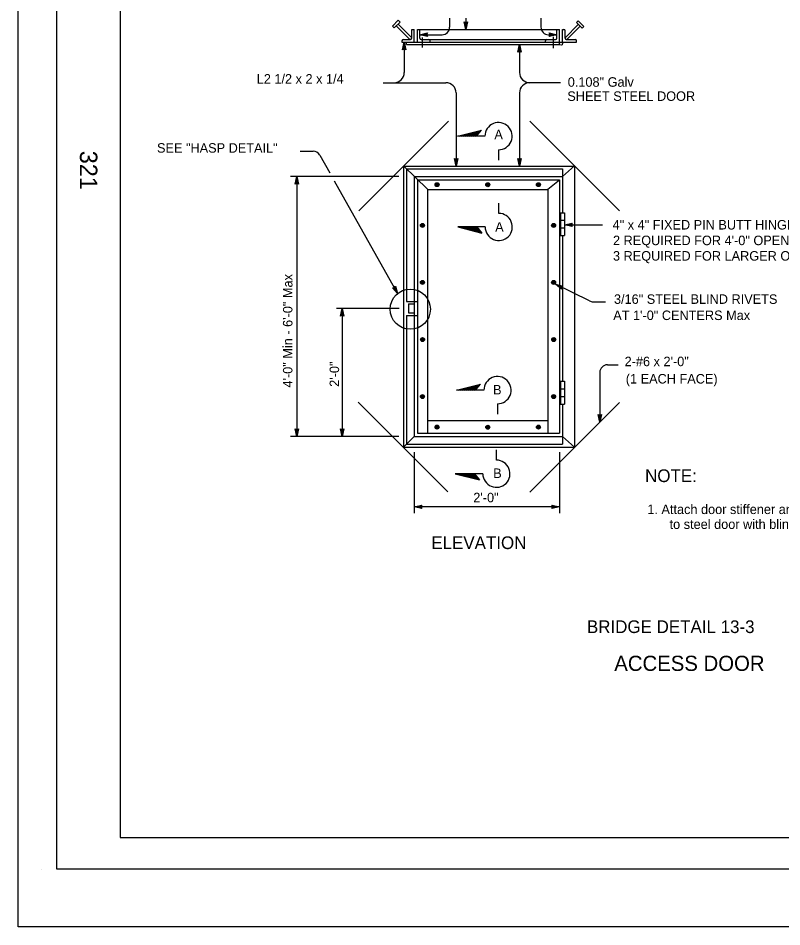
# Model space of a CAD drawing. Extents: x -894 to 866, y -476 to 714.
# Drawn here: x -894 to -291, y -476 to 240 of the extents above; entities that cross this region are included whole.
import ezdxf

# ---------------------------------------------------------------- set-up
doc = ezdxf.new("R2010")
doc.units = 0
for name, color, linetype in [('10 Sheet Format', 7, 'Continuous'), ('22 Misc Cnst Det', 7, 'Continuous'), ('56 Stage 3 Anno', 7, 'Continuous'), ('57 Undefined', 7, 'Continuous'), ('60 Nongeo Data', 7, 'Continuous')]:
    doc.layers.add(name, color=color, linetype=linetype)

msp = doc.modelspace()

# ---------------------------------------------------------------- linework, layer by layer
at = {"layer": '10 Sheet Format'}
for p, q in [((-813.45, 643.96), (-813.45, -406.04)), ((-813.45, -406.04), (-438.24, -406.04)), ((-438.75, -406.04), (199.07, -406.04)), ((-875.42, -431.05), (-875.42, -431.05))]:
    msp.add_line(p, q, dxfattribs=at)
for points in [[(-894.04, 713.56), (865.96, 713.56), (865.96, -476.44), (-894.04, -476.44)], [(-863.43, 668.96), (836.57, 668.96), (836.57, -431.04), (-863.43, -431.04)], [(-863.43, 668.96), (836.57, 668.96), (836.57, -431.04), (-863.43, -431.04)]]:
    msp.add_lwpolyline(points, close=True, dxfattribs=at)
at = {"layer": '22 Misc Cnst Det'}
for p, q in [((-547.41, 147.28), (-528.46, 152.11)), ((-545.85, 147.28), (-528.87, 151.61)), ((-544.29, 147.28), (-529.27, 151.11)), ((-542.74, 147.28), (-529.68, 150.61)), ((-532.38, 147.28), (-528.46, 152.11)), ((-525.7, 147.28), (-547.41, 147.28)), ((-541.18, 147.28), (-530.08, 150.11)), ((-539.62, 147.28), (-530.49, 149.61)), ((-538.06, 147.28), (-530.89, 149.11)), ((-536.5, 147.28), (-531.3, 148.61)), ((-534.94, 147.28), (-531.71, 148.11)), ((-533.39, 147.28), (-532.11, 147.61)), ((-514.99, 136.57), (-514.99, 128.41)), ((-514.82, 86.35), (-514.82, 94.5)), ((-547.24, 75.64), (-528.3, 70.8)), ((-525.54, 75.64), (-547.24, 75.64)), ((-545.69, 75.64), (-528.7, 71.31)), ((-544.13, 75.64), (-529.11, 71.81)), ((-542.57, 75.64), (-529.51, 72.31)), ((-541.01, 75.64), (-529.92, 72.81)), ((-539.46, 75.64), (-530.33, 73.31)), ((-537.9, 75.64), (-530.73, 73.81)), ((-536.34, 75.64), (-531.14, 74.31)), ((-534.78, 75.64), (-531.54, 74.81)), ((-533.22, 75.64), (-531.95, 75.31)), ((-532.21, 75.64), (-528.3, 70.8)), ((-548.22, -53.08), (-529.27, -48.25)), ((-546.66, -53.08), (-529.67, -48.75)), ((-545.1, -53.08), (-530.08, -49.25)), ((-543.54, -53.08), (-530.49, -49.75)), ((-533.18, -53.08), (-529.27, -48.25)), ((-526.51, -53.08), (-548.22, -53.08)), ((-541.99, -53.08), (-530.89, -50.25)), ((-540.43, -53.08), (-531.3, -50.75)), ((-538.87, -53.08), (-531.7, -51.25)), ((-537.31, -53.08), (-532.11, -51.75)), ((-535.75, -53.08), (-532.51, -52.25)), ((-534.19, -53.08), (-532.92, -52.76)), ((-515.8, -63.8), (-515.8, -71.95)), ((-516.68, -108.31), (-516.68, -100.16)), ((-549.1, -119.02), (-530.15, -123.85)), ((-527.39, -119.02), (-549.1, -119.02)), ((-547.54, -119.02), (-530.56, -123.35)), ((-545.99, -119.02), (-530.96, -122.85)), ((-544.43, -119.02), (-531.37, -122.35)), ((-542.87, -119.02), (-531.77, -121.85)), ((-541.31, -119.02), (-532.18, -121.35)), ((-539.75, -119.02), (-532.59, -120.85)), ((-538.19, -119.02), (-532.99, -120.35)), ((-536.63, -119.02), (-533.4, -119.85)), ((-535.08, -119.02), (-533.8, -119.35)), ((-534.07, -119.02), (-530.15, -123.85))]:
    msp.add_line(p, q, dxfattribs=at)
for centre, start, end in [((-514.99, 147.28), 269.99947, 179.99996), ((-514.83, 75.64), 180.00004, 90.00053), ((-515.8, -53.08), 269.99947, 179.99996), ((-516.68, -119.02), 180.00004, 90.00053)]:
    msp.add_arc(centre, 10.72, start, end, dxfattribs=at)
at = {"layer": '56 Stage 3 Anno'}
for p, q in [((-553.58, 240.33), (-553.58, 233.32)), ((-540.84, 231.45), (-542.17, 237.45)), ((-542.17, 237.45), (-542.17, 237.45)), ((-542.17, 237.45), (-540.84, 236.65)), ((-540.84, 232.84), (-541.81, 237.22)), ((-540.84, 234.22), (-541.46, 237.04)), ((-540.84, 235.6), (-541.1, 236.81)), ((-540.84, 236.65), (-539.5, 237.45)), ((-539.5, 237.45), (-540.84, 231.45)), ((-539.86, 237.24), (-540.84, 232.83)), ((-540.22, 237), (-540.84, 234.22)), ((-540.56, 236.83), (-540.84, 235.6)), ((-540.83, 240.33), (-540.83, 231.44)), ((-539.5, 237.45), (-539.5, 237.45)), ((-481.61, 240.33), (-481.61, 233.32)), ((-540.84, 231.45), (-540.84, 231.45)), ((-577.03, 227.32), (-571.03, 228.65)), ((-577.03, 227.32), (-559.58, 227.32)), ((-571.03, 225.98), (-577.03, 227.32)), ((-577.03, 227.32), (-577.03, 227.32)), ((-571.25, 226.33), (-575.65, 227.32)), ((-575.64, 227.32), (-571.27, 228.29)), ((-574.27, 227.31), (-571.45, 227.94)), ((-571.48, 226.69), (-574.27, 227.31)), ((-572.89, 227.31), (-571.68, 227.58)), ((-571.66, 227.04), (-572.89, 227.31)), ((-571.03, 228.65), (-571.83, 227.32)), ((-571.83, 227.32), (-571.03, 225.98)), ((-571.03, 228.65), (-571.03, 228.65)), ((-571.03, 225.98), (-571.03, 225.98)), ((-475.61, 227.32), (-469.03, 227.32)), ((-474.23, 227.32), (-475.03, 228.66)), ((-475.03, 228.66), (-475.03, 228.66)), ((-475.03, 228.66), (-469.03, 227.32)), ((-469.03, 227.32), (-475.03, 225.99)), ((-475.03, 225.99), (-474.23, 227.32)), ((-475.03, 225.99), (-475.03, 225.99)), ((-474.82, 228.3), (-470.41, 227.32)), ((-470.42, 227.31), (-474.8, 226.35)), ((-471.8, 227.32), (-474.62, 226.69)), ((-474.58, 227.94), (-471.8, 227.32)), ((-474.41, 227.59), (-473.18, 227.32)), ((-473.18, 227.32), (-474.39, 227.05)), ((-469.03, 227.32), (-469.03, 227.32)), ((-590.77, 215.44), (-589.43, 221.44)), ((-589.43, 216.24), (-590.77, 215.44)), ((-590.77, 215.44), (-590.77, 215.44)), ((-590.41, 215.66), (-589.43, 220.06)), ((-590.05, 215.89), (-589.43, 218.68)), ((-589.71, 216.07), (-589.43, 217.3)), ((-589.43, 221.44), (-589.43, 221.44)), ((-589.43, 221.44), (-588.1, 215.44)), ((-589.43, 221.44), (-589.43, 204.31)), ((-589.43, 218.68), (-588.8, 215.86)), ((-589.43, 217.3), (-589.16, 216.09)), ((-588.1, 215.44), (-589.43, 216.24)), ((-589.42, 220.05), (-588.46, 215.68)), ((-588.1, 215.44), (-588.1, 215.44)), ((-499.78, 213.44), (-498.44, 219.44)), ((-499.43, 213.66), (-498.44, 218.06)), ((-499.07, 213.89), (-498.45, 216.68)), ((-498.72, 214.07), (-498.45, 215.3)), ((-498.45, 216.68), (-497.82, 213.86)), ((-498.45, 215.3), (-498.18, 214.09)), ((-498.44, 219.44), (-498.44, 219.44)), ((-498.44, 219.44), (-497.11, 213.44)), ((-498.44, 219.44), (-498.44, 204.31)), ((-498.44, 218.05), (-497.47, 213.68)), ((-498.44, 214.24), (-499.78, 213.44)), ((-499.78, 213.44), (-499.78, 213.44)), ((-497.11, 213.44), (-498.44, 214.24)), ((-497.11, 213.44), (-497.11, 213.44)), ((-589.43, 204.31), (-589.43, 197.41)), ((-498.44, 204.31), (-498.44, 197.41)), ((-605.98, 189.41), (-597.43, 189.41)), ((-597.43, 189.41), (-556.5, 189.41)), ((-466.05, 189.41), (-490.44, 189.41)), ((-548.5, 181.41), (-548.5, 167.94)), ((-498.44, 181.41), (-498.44, 167.94)), ((-548.5, 167.94), (-548.5, 123.68)), ((-498.44, 167.94), (-498.44, 123.68)), ((-671.65, 135.46), (-661.29, 135.46)), ((-656.06, 132.4), (-648.11, 118.25)), ((-548.5, 123.68), (-549.83, 129.68)), ((-549.83, 129.68), (-549.83, 129.68)), ((-549.83, 129.68), (-548.5, 128.88)), ((-548.5, 125.07), (-549.47, 129.45)), ((-548.49, 126.44), (-549.12, 129.27)), ((-548.49, 127.82), (-548.76, 129.03)), ((-548.5, 128.88), (-547.16, 129.68)), ((-547.16, 129.68), (-548.5, 123.68)), ((-547.51, 129.46), (-548.5, 125.06)), ((-547.87, 129.23), (-548.49, 126.44)), ((-548.22, 129.05), (-548.49, 127.82)), ((-547.16, 129.68), (-547.16, 129.68)), ((-498.44, 123.68), (-499.77, 129.68)), ((-499.77, 129.68), (-499.77, 129.68)), ((-499.77, 129.68), (-498.44, 128.88)), ((-498.45, 125.07), (-499.41, 129.45)), ((-498.44, 126.44), (-499.07, 129.27)), ((-498.44, 127.82), (-498.71, 129.03)), ((-498.44, 128.88), (-497.1, 129.68)), ((-497.1, 129.68), (-498.44, 123.68)), ((-497.46, 129.46), (-498.44, 125.06)), ((-497.82, 129.23), (-498.44, 126.44)), ((-498.17, 129.05), (-498.44, 127.82)), ((-497.1, 129.68), (-497.1, 129.68)), ((-548.5, 123.68), (-548.5, 123.68)), ((-498.44, 123.68), (-498.44, 123.68)), ((-593.62, 115.39), (-679.19, 115.39)), ((-675.53, 109.39), (-674.19, 115.39)), ((-674.19, 115.39), (-674.19, 115.39)), ((-674.19, 115.39), (-672.86, 109.39)), ((-674.19, 115.39), (-674.19, -89.61)), ((-674.19, 110.19), (-675.53, 109.39)), ((-675.53, 109.39), (-675.53, 109.39)), ((-675.18, 109.6), (-674.19, 114.01)), ((-674.82, 109.84), (-674.2, 112.62)), ((-674.47, 110.01), (-674.2, 111.24)), ((-674.2, 112.62), (-673.57, 109.8)), ((-674.2, 111.24), (-673.93, 110.03)), ((-674.19, 114), (-673.22, 109.62)), ((-672.86, 109.39), (-674.19, 110.19)), ((-672.86, 109.39), (-672.86, 109.39)), ((-644.62, 112.05), (-594.64, 23.12)), ((-463.03, 77.39), (-457.03, 78.72)), ((-463.03, 77.39), (-433.06, 77.39)), ((-457.03, 76.05), (-463.03, 77.39)), ((-463.03, 77.39), (-463.03, 77.39)), ((-457.25, 76.4), (-461.65, 77.39)), ((-461.64, 77.39), (-457.27, 78.36)), ((-460.27, 77.39), (-457.45, 78.01)), ((-457.48, 76.76), (-460.27, 77.39)), ((-458.89, 77.39), (-457.68, 77.65)), ((-457.66, 77.11), (-458.89, 77.39)), ((-457.03, 78.72), (-457.83, 77.39)), ((-457.83, 77.39), (-457.03, 76.05)), ((-457.03, 78.72), (-457.03, 78.72)), ((-457.03, 76.05), (-457.03, 76.05)), ((-597.18, 27.65), (-596.41, 29.01)), ((-596.41, 29.01), (-596.41, 29.01)), ((-596.41, 29.01), (-594.64, 23.12)), ((-443.21, 17.26), (-470.18, 30.5)), ((-465.38, 26.65), (-470.18, 30.5)), ((-470.18, 30.5), (-470.18, 30.5)), ((-470.18, 30.5), (-464.2, 29.05)), ((-465.42, 27.07), (-468.94, 29.89)), ((-468.93, 29.89), (-464.57, 28.83)), ((-465.47, 27.49), (-467.7, 29.28)), ((-467.7, 29.28), (-464.89, 28.6)), ((-464.2, 29.05), (-465.51, 28.21)), ((-464.2, 29.05), (-464.2, 29.05)), ((-594.64, 23.12), (-598.74, 27.7)), ((-598.74, 27.7), (-598.74, 27.7)), ((-598.74, 27.7), (-597.18, 27.65)), ((-595.32, 24.33), (-598.31, 27.67)), ((-595.99, 25.53), (-597.92, 27.69)), ((-596.66, 26.73), (-597.49, 27.66)), ((-597.03, 27.94), (-596.66, 26.73)), ((-596.81, 28.26), (-595.99, 25.53)), ((-596.61, 28.64), (-595.31, 24.32)), ((-594.64, 23.12), (-594.64, 23.12)), ((-465.48, 27.88), (-466.46, 28.67)), ((-466.46, 28.67), (-465.25, 28.38)), ((-465.51, 28.21), (-465.38, 26.65)), ((-465.38, 26.65), (-465.38, 26.65)), ((-440.56, 16.65), (-430.52, 16.65)), ((-593.42, 11.39), (-642.87, 11.39)), ((-639.7, 5.39), (-638.37, 11.39)), ((-639.35, 5.6), (-638.37, 10.01)), ((-638.99, 5.84), (-638.37, 8.63)), ((-638.64, 6.01), (-638.37, 7.24)), ((-638.37, 11.39), (-638.37, -89.61)), ((-638.37, 11.39), (-638.37, 11.39)), ((-638.37, 11.39), (-637.03, 5.39)), ((-638.37, 8.63), (-637.74, 5.8)), ((-638.37, 7.24), (-638.1, 6.03)), ((-638.36, 10), (-637.39, 5.62)), ((-638.37, 6.19), (-639.7, 5.39)), ((-639.7, 5.39), (-639.7, 5.39)), ((-637.03, 5.39), (-638.37, 6.19)), ((-637.04, 5.39), (-637.04, 5.39)), ((-429.1, -33.11), (-420.5, -33.11)), ((-435.1, -39.11), (-435.1, -78.38)), ((-435.1, -78.38), (-436.43, -72.38)), ((-436.43, -72.38), (-436.43, -72.38)), ((-436.43, -72.38), (-435.1, -73.18)), ((-435.1, -76.98), (-436.07, -72.61)), ((-435.1, -75.61), (-435.73, -72.79)), ((-435.1, -74.23), (-435.37, -73.02)), ((-435.1, -73.18), (-433.76, -72.38)), ((-433.76, -72.38), (-435.1, -78.38)), ((-434.12, -72.59), (-435.1, -77)), ((-434.48, -72.83), (-435.1, -75.61)), ((-434.82, -73), (-435.1, -74.23)), ((-435.1, -78.38), (-435.1, -78.38)), ((-433.76, -72.38), (-433.76, -72.38)), ((-674.19, -89.61), (-675.52, -83.61)), ((-675.52, -83.61), (-675.52, -83.61)), ((-675.52, -83.61), (-674.19, -84.41)), ((-674.2, -88.22), (-675.17, -83.85)), ((-674.19, -86.85), (-674.82, -84.02)), ((-674.19, -85.47), (-674.46, -84.26)), ((-674.19, -84.41), (-672.85, -83.61)), ((-672.85, -83.61), (-674.19, -89.61)), ((-673.21, -83.83), (-674.19, -88.23)), ((-673.57, -84.06), (-674.19, -86.85)), ((-673.92, -84.24), (-674.19, -85.47)), ((-672.85, -83.61), (-672.85, -83.61)), ((-638.37, -89.61), (-639.7, -83.61)), ((-639.7, -83.61), (-639.7, -83.61)), ((-639.7, -83.61), (-638.37, -84.41)), ((-638.37, -88.22), (-639.34, -83.85)), ((-638.36, -86.85), (-638.99, -84.02)), ((-638.36, -85.47), (-638.63, -84.26)), ((-638.37, -84.41), (-637.02, -83.61)), ((-637.02, -83.61), (-638.37, -89.61)), ((-637.38, -83.83), (-638.36, -88.23)), ((-637.74, -84.06), (-638.36, -86.85)), ((-638.09, -84.24), (-638.36, -85.47)), ((-637.02, -83.61), (-637.02, -83.61)), ((-593.62, -89.61), (-679.19, -89.61)), ((-674.19, -89.61), (-674.19, -89.61)), ((-638.37, -89.61), (-638.37, -89.61)), ((-581.53, -102.11), (-581.53, -150.16)), ((-467.03, -102.11), (-467.03, -150.16)), ((-581.53, -145.16), (-575.53, -143.83)), ((-467.03, -145.16), (-581.53, -145.16)), ((-575.53, -146.5), (-581.53, -145.16)), ((-581.53, -145.16), (-581.53, -145.16)), ((-575.75, -146.15), (-580.15, -145.16)), ((-580.14, -145.16), (-575.77, -144.19)), ((-578.77, -145.17), (-575.95, -144.54)), ((-575.98, -145.79), (-578.77, -145.17)), ((-577.39, -145.17), (-576.18, -144.9)), ((-576.16, -145.44), (-577.39, -145.17)), ((-575.53, -143.83), (-576.33, -145.16)), ((-576.33, -145.16), (-575.53, -146.5)), ((-575.53, -143.83), (-575.53, -143.83)), ((-575.53, -146.5), (-575.53, -146.5)), ((-472.23, -145.16), (-473.03, -143.82)), ((-473.03, -143.82), (-473.03, -143.82)), ((-473.03, -143.82), (-467.03, -145.16)), ((-467.03, -145.16), (-473.03, -146.49)), ((-473.03, -146.49), (-472.23, -145.16)), ((-473.03, -146.49), (-473.03, -146.49)), ((-472.82, -144.18), (-468.41, -145.16)), ((-468.42, -145.17), (-472.8, -146.13)), ((-469.8, -145.16), (-472.62, -145.79)), ((-472.58, -144.54), (-469.8, -145.16)), ((-472.41, -144.89), (-471.18, -145.16)), ((-471.18, -145.16), (-472.39, -145.43)), ((-467.03, -145.16), (-467.03, -145.16))]:
    msp.add_line(p, q, dxfattribs=at)
msp.add_circle((-584.66, 10.77), 15.88, dxfattribs=at)
for centre, radius, start, end in [((-559.58, 233.32), 6, 270, 0), ((-475.61, 233.32), 6, 180, 270), ((-597.43, 197.41), 8, 270, 0), ((-490.44, 197.41), 8, 180, 270), ((-556.5, 181.41), 8, 0, 90), ((-490.44, 181.41), 8, 90, 180), ((-661.29, 129.46), 6, 29.33892, 90), ((-440.56, 22.65), 6, 243.86544, 270), ((-429.1, -39.11), 6, 90, 180)]:
    msp.add_arc(centre, radius, start, end, dxfattribs=at)
at = {"layer": '60 Nongeo Data'}
for p, q in [((-598.75, 234.09), (-594.15, 238.69)), ((-597.34, 232.68), (-592.74, 237.28)), ((-592.74, 237.28), (-594.15, 238.69)), ((-453.6, 236.92), (-452.19, 238.33)), ((-453.6, 236.92), (-449, 232.32)), ((-452.19, 238.33), (-447.59, 233.73)), ((-597.34, 232.68), (-598.75, 234.09)), ((-584.98, 223.44), (-595.75, 234.21)), ((-583.53, 224.83), (-594.33, 235.63)), ((-583.53, 224.44), (-583.53, 231.44)), ((-583.53, 231.44), (-581.53, 231.44)), ((-581.53, 221.44), (-581.53, 231.44)), ((-579.03, 221.44), (-579.03, 231.44)), ((-579.03, 231.44), (-467.03, 231.44)), ((-577.03, 224.44), (-577.03, 231.44)), ((-469.03, 224.44), (-469.03, 231.44)), ((-467.03, 219.44), (-467.03, 231.44)), ((-464.53, 221.44), (-464.53, 231.44)), ((-464.53, 231.44), (-463.53, 231.44)), ((-462.53, 224.86), (-452.07, 235.33)), ((-462.53, 224.44), (-462.53, 230.44)), ((-461.12, 223.44), (-450.66, 233.91)), ((-449, 232.32), (-447.59, 233.73)), ((-591.2, 222.44), (-591.2, 221.44)), ((-590.2, 223.44), (-584.53, 223.44)), ((-576.03, 223.44), (-570.03, 223.44)), ((-575.03, 217.16), (-575.03, 225.08)), ((-569.03, 223.44), (-477.03, 223.44)), ((-569.03, 221.44), (-569.03, 222.44)), ((-478.03, 221.44), (-478.03, 222.44)), ((-477.03, 223.44), (-470.03, 223.44)), ((-471.53, 216.69), (-471.53, 225.69)), ((-461.53, 223.44), (-454.53, 223.44)), ((-453.53, 221.44), (-453.53, 222.44)), ((-591.2, 221.44), (-464.03, 221.44)), ((-587.53, 219.44), (-587.53, 221.32)), ((-587.53, 219.44), (-467.03, 219.44)), ((-464.53, 221.44), (-453.53, 221.44)), ((-625.28, 88.43), (-554.57, 159.14)), ((-490.32, 159), (-419.61, 88.29)), ((-590.03, 123.68), (-455.03, 123.68)), ((-590.03, 123.68), (-590.03, -98.11)), ((-571.03, 105.39), (-589.82, 123.68)), ((-464.53, 115.39), (-455.03, 123.89)), ((-455.03, 123.68), (-455.03, -98.11)), ((-587.53, 121.39), (-464.53, 121.39)), ((-587.53, 121.39), (-587.53, 16.89)), ((-581.53, 115.39), (-464.53, 115.39)), ((-581.53, 115.39), (-581.53, 5.89)), ((-464.53, 121.39), (-464.53, 86.89)), ((-579.03, 112.89), (-467.03, 112.89)), ((-579.03, 112.89), (-579.03, 5.89)), ((-476.03, 105.39), (-467.03, 112.89)), ((-467.03, 112.89), (-467.03, -87.11)), ((-571.03, 105.39), (-571.03, -87.11)), ((-571.03, 105.18), (-476.03, 105.18)), ((-476.03, 105.39), (-476.03, -87.11)), ((-466.03, 86.89), (-463.03, 86.89)), ((-466.03, 86.89), (-466.03, 68.89)), ((-463.03, 86.89), (-463.03, 68.89)), ((-466.03, 80.89), (-463.03, 80.89)), ((-466.03, 74.89), (-463.03, 74.89)), ((-466.03, 68.89), (-463.03, 68.89)), ((-464.53, 68.89), (-464.53, -46.11)), ((-587.53, 16.89), (-579.03, 16.89)), ((-585.99, 14.89), (-581.53, 14.89)), ((-585.99, 14.89), (-585.99, 7.89)), ((-585.99, 7.89), (-581.53, 7.89)), ((-587.53, 5.89), (-579.03, 5.89)), ((-587.53, 5.89), (-587.53, -95.61)), ((-581.53, 5.89), (-581.53, -89.61)), ((-579.03, 5.89), (-579.03, -87.11)), ((-466.03, -46.11), (-463.03, -46.11)), ((-466.03, -46.11), (-466.03, -64.11)), ((-463.03, -46.11), (-463.03, -64.11)), ((-466.03, -52.11), (-463.03, -52.11)), ((-625.77, -62.57), (-555.06, -133.28)), ((-490.31, -133.59), (-419.6, -62.88)), ((-466.03, -58.11), (-463.03, -58.11)), ((-466.03, -64.11), (-463.03, -64.11)), ((-464.53, -64.11), (-464.53, -95.61)), ((-571.03, -77.11), (-476.03, -77.11)), ((-581.53, -89.61), (-590.03, -98.11)), ((-581.53, -89.61), (-464.53, -89.61)), ((-579.03, -87.11), (-467.03, -87.11)), ((-464.53, -89.61), (-455.03, -98.11)), ((-590.03, -98.11), (-455.03, -98.11)), ((-587.53, -95.61), (-464.53, -95.61))]:
    msp.add_line(p, q, dxfattribs=at)
for centre, radius in [((-465.7, 220.25), 1.2), ((-563.52, 109.01), 1.56), ((-563.52, 109.01), 1.37), ((-563.52, 109.01), 1.19), ((-563.52, 109.01), 1), ((-563.52, 109.01), 0.812), ((-563.52, 109.01), 0.625), ((-563.52, 109.01), 0.437), ((-563.52, 109.01), 0.187), ((-523.5, 108.97), 1.56), ((-523.5, 108.97), 1.37), ((-523.5, 108.97), 1.19), ((-523.5, 108.97), 1), ((-523.5, 108.97), 0.812), ((-523.5, 108.97), 0.625), ((-523.5, 108.97), 0.437), ((-523.5, 108.97), 0.187), ((-483.52, 109), 1.56), ((-483.52, 109), 1.37), ((-483.52, 109), 1.19), ((-483.52, 109), 1), ((-483.52, 109), 0.812), ((-483.52, 109), 0.625), ((-483.52, 109), 0.437), ((-483.52, 109), 0.187), ((-575.03, 76.86), 1.56), ((-575.03, 76.86), 1.37), ((-575.03, 76.86), 1.19), ((-575.03, 76.86), 1), ((-575.03, 76.86), 0.812), ((-575.03, 76.86), 0.625), ((-575.03, 76.86), 0.437), ((-575.03, 76.86), 0.187), ((-471.53, 76.86), 1.56), ((-471.53, 76.86), 1.37), ((-471.53, 76.86), 1.19), ((-471.53, 76.86), 1), ((-471.53, 76.86), 0.812), ((-471.53, 76.86), 0.625), ((-471.53, 76.86), 0.437), ((-471.53, 76.86), 0.187), ((-575.03, 31.89), 1.56), ((-575.03, 31.89), 1.37), ((-575.03, 31.89), 1.19), ((-575.03, 31.89), 1), ((-575.03, 31.89), 0.812), ((-575.03, 31.89), 0.625), ((-575.03, 31.89), 0.437), ((-575.03, 31.89), 0.187), ((-471.53, 31.89), 1.56), ((-471.53, 31.89), 1.37), ((-471.53, 31.89), 1.19), ((-471.53, 31.89), 1), ((-471.53, 31.89), 0.812), ((-471.53, 31.89), 0.625), ((-471.53, 31.89), 0.437), ((-471.53, 31.89), 0.187), ((-574.98, -13.15), 1.56), ((-574.98, -13.15), 1.37), ((-574.98, -13.15), 1.19), ((-574.98, -13.15), 1), ((-574.98, -13.15), 0.812), ((-574.98, -13.15), 0.625), ((-574.98, -13.15), 0.437), ((-574.98, -13.15), 0.187), ((-471.48, -13.15), 1.56), ((-471.48, -13.15), 1.37), ((-471.48, -13.15), 1.19), ((-471.48, -13.15), 1), ((-471.48, -13.15), 0.812), ((-471.48, -13.15), 0.625), ((-471.48, -13.15), 0.437), ((-471.48, -13.15), 0.187), ((-575.03, -58.15), 1.56), ((-575.03, -58.15), 1.37), ((-575.03, -58.15), 1.19), ((-575.03, -58.15), 1), ((-575.03, -58.15), 0.812), ((-471.53, -58.15), 1.56), ((-471.53, -58.15), 1.37), ((-471.53, -58.15), 1.19), ((-471.53, -58.15), 1), ((-471.53, -58.15), 0.812), ((-575.03, -58.15), 0.625), ((-575.03, -58.15), 0.437), ((-575.03, -58.15), 0.187), ((-471.53, -58.15), 0.625), ((-471.53, -58.15), 0.437), ((-471.53, -58.15), 0.187), ((-563.52, -82.27), 1.56), ((-563.52, -82.27), 1.37), ((-563.52, -82.27), 1.19), ((-563.52, -82.27), 1), ((-563.52, -82.27), 0.812), ((-563.52, -82.27), 0.625), ((-563.52, -82.27), 0.437), ((-563.52, -82.27), 0.187), ((-523.5, -82.31), 1.56), ((-523.5, -82.31), 1.37), ((-523.5, -82.31), 1.19), ((-523.5, -82.31), 1), ((-523.5, -82.31), 0.812), ((-523.5, -82.31), 0.625), ((-523.5, -82.31), 0.437), ((-523.5, -82.31), 0.187), ((-483.52, -82.28), 1.56), ((-483.52, -82.28), 1.37), ((-483.52, -82.28), 1.19), ((-483.52, -82.28), 1), ((-483.52, -82.28), 0.812), ((-483.52, -82.28), 0.625), ((-483.52, -82.28), 0.437), ((-483.52, -82.28), 0.187)]:
    msp.add_circle(centre, radius, dxfattribs=at)
for centre, start, end in [((-463.53, 230.44), 0, 90), ((-590.2, 222.44), 90, 180), ((-584.53, 224.44), 270, 0), ((-576.03, 224.44), 180, 270), ((-570.03, 222.44), 0, 90), ((-477.03, 222.44), 90, 180), ((-470.03, 224.44), 270, 0), ((-461.53, 224.44), 180, 270), ((-454.53, 222.44), 0, 90)]:
    msp.add_arc(centre, 1, start, end, dxfattribs=at)

# ---------------------------------------------------------------- texts
at = {"layer": '10 Sheet Format'}
msp.add_text('321', height=13.779, rotation=270, dxfattribs=at).set_placement((-845.33, 135.73))
at = {"layer": '57 Undefined'}
for s, height, p in [('L2 1/2 x 2 x 1/4', 7.5, (-705.81, 188.72)), ('0.108" Galv', 7.5, (-460.38, 186.24)), ('SHEET STEEL DOOR', 7.5, (-460.74, 175.08)), ('A', 7.5, (-518.29, 144.84)), ('SEE "HASP DETAIL"', 7.5, (-784.49, 134.23)), ('A', 7.5, (-517.66, 71.89)), ('4" x 4" FIXED PIN BUTT HINGES', 7.5, (-425, 73.62)), ('2 REQUIRED FOR 4\'-0" OPENING', 7.5, (-424.71, 61.28)), ('3 REQUIRED FOR LARGER OPENING', 7.5, (-424.71, 49.09)), ('3/16" STEEL BLIND RIVETS', 7.5, (-423.92, 14.98)), ('AT 1\'-0" CENTERS Max', 7.5, (-424.5, 2.21)), ('2-#6 x 2\'-0"', 7.5, (-415.53, -34.19)), ('(1 EACH FACE)', 7.5, (-414.6, -47.87)), ('B', 7.5, (-519.33, -56.52)), ('B', 7.5, (-519.18, -122.37)), ('NOTE:', 10, (-399.38, -125.6)), ('2\'-0"', 7.5, (-534.92, -141.56)), ('1. Attach door stiffener angles and bent sheet', 7.5, (-397.62, -150.83)), ('to steel door with blind rivets.', 7.5, (-380.04, -162.58)), ('ELEVATION', 10, (-568.07, -178.44)), ('BRIDGE DETAIL 13-3', 10, (-445.27, -244.69)), ('ACCESS DOOR', 12, (-423.69, -274.58))]:
    msp.add_text(s, height=height, dxfattribs=at).set_placement(p)
for s, p in [('4\'-0" Min - 6\'-0" Max', (-677.62, -51.05)), ('2\'-0"', (-640.81, -50.49))]:
    msp.add_text(s, height=7.5, rotation=90, dxfattribs=at).set_placement(p)

doc.saveas('drawing.dxf')
